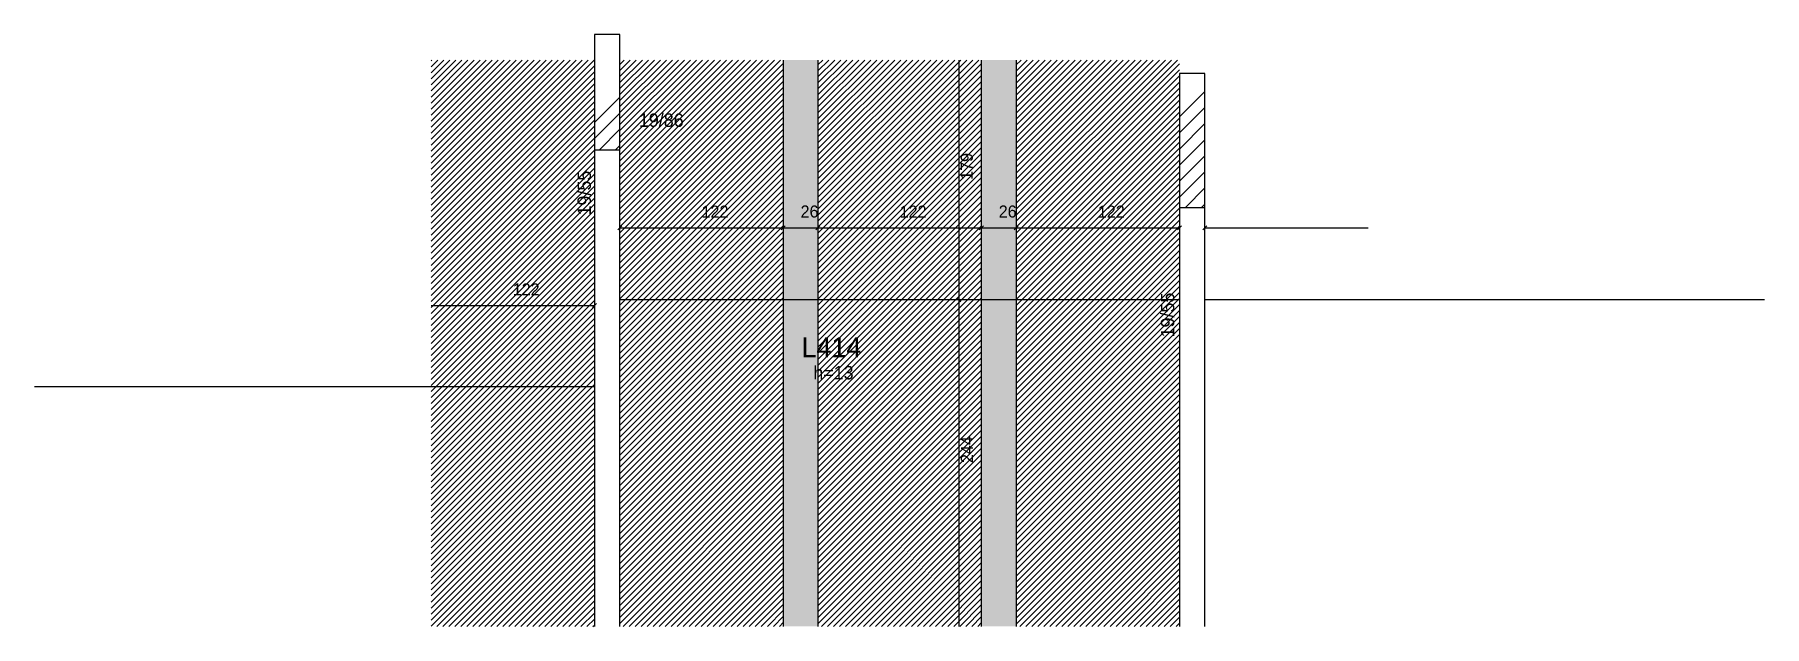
# Model space of a CAD drawing. Header units: metres. Extents: x 3741 to 5033, y 1590 to 2032.
import ezdxf

# ---------------------------------------------------------------- set-up
doc = ezdxf.new("R2010")
doc.units = ezdxf.units.M
for name, color, linetype in [('3', 7, 'Continuous'), ('4', 7, 'Continuous'), ('7', 7, 'Continuous'), ('9', 7, 'Continuous'), ('Hachura', 7, 'Continuous'), ('Painéis', 7, 'Continuous'), ('REAPROVEITAMENTO', 7, 'Continuous')]:
    doc.layers.add(name, color=color, linetype=linetype)

msp = doc.modelspace()

# ---------------------------------------------------------------- hatches: boundary and pattern name
at = {"layer": '9'}
h = msp.add_hatch(color=7, dxfattribs=at)
h.dxf.hatch_style = 1
h.paths.add_polyline_path([(4159.5, 1813.1), (4159.5, 1813.1), (4159.5, 2013.1), (4159.5, 2013.1), (4159.5, 1813.1)])
h = msp.add_hatch(color=7, dxfattribs=at)
h.dxf.hatch_style = 1
h.paths.add_polyline_path([(4178.5, 1813.1), (4178.5, 1813.1), (4178.5, 2013.1), (4178.5, 2013.1), (4178.5, 1813.1)])
at = {"layer": 'Hachura'}
h = msp.add_hatch(color=7, dxfattribs=at)
h.dxf.hatch_style = 1
h.paths.add_polyline_path([(4300.5, 1590.1), (4326.5, 1590.1), (4326.5, 2013.1), (4300.5, 2013.1), (4300.5, 1590.1)])
h = msp.add_hatch(color=7, dxfattribs=at)
h.dxf.hatch_style = 1
h.paths.add_polyline_path([(4448.5, 1590.1), (4474.5, 1590.1), (4474.5, 2013.1), (4448.5, 2013.1), (4448.5, 1590.1)])
at = {"layer": 'REAPROVEITAMENTO'}
h = msp.add_hatch(dxfattribs=at)
h.set_pattern_fill('ANSI31')
h.paths.add_polyline_path([(4159.5, 1590.1), (4037.5, 1590.1), (4037.5, 2013.1), (4159.5, 2013.1), (4159.5, 1590.1)])
h = msp.add_hatch(dxfattribs=at)
h.set_pattern_fill('ANSI31')
h.paths.add_polyline_path([(4300.5, 1590.1), (4178.5, 1590.1), (4178.5, 2013.1), (4300.5, 2013.1), (4300.5, 1590.1)])
h = msp.add_hatch(dxfattribs=at)
h.set_pattern_fill('ANSI31')
h.paths.add_polyline_path([(4448.5, 1590.1), (4326.5, 1590.1), (4326.5, 2013.1), (4448.5, 2013.1), (4448.5, 1590.1)])
h = msp.add_hatch(dxfattribs=at)
h.set_pattern_fill('ANSI31')
h.paths.add_polyline_path([(4596.5, 1590.1), (4474.5, 1590.1), (4474.5, 2013.1), (4596.5, 2013.1), (4596.5, 1590.1)])

# ---------------------------------------------------------------- linework, layer by layer
at = {"layer": '3', "color": 3, "lineweight": 25}
for p, q in [((4596.5, 1970.7), (4615.5, 1989.7)), ((4159.5, 1966.4), (4178.5, 1985.4)), ((4596.5, 1958.7), (4615.5, 1977.7)), ((4159.5, 1954.4), (4178.5, 1973.4)), ((4596.5, 1946.6), (4615.5, 1965.6)), ((4163.2, 1946.1), (4178.5, 1961.4)), ((4596.5, 1934.6), (4615.5, 1953.6)), ((4175.2, 1946.1), (4178.5, 1949.4)), ((4596.5, 1922.6), (4615.5, 1941.6)), ((4596.5, 1910.6), (4615.5, 1929.6)), ((4601, 1903.1), (4615.5, 1917.6)), ((4613, 1903.1), (4615.5, 1905.5))]:
    msp.add_line(p, q, dxfattribs=at)
for points in [[(4159.5, 1946.1), (4159.5, 1590.1)], [(4178.5, 1590.1), (4178.5, 1946.1)], [(4596.5, 1903.1), (4596.5, 1590.1)], [(4615.5, 1590.1), (4615.5, 1903.1)]]:
    msp.add_lwpolyline(points, dxfattribs=at)
at = {"layer": '7', "color": 7, "lineweight": 25}
for points in [[(4159.5, 1946.1), (4178.5, 1946.1), (4178.5, 2032.1), (4159.5, 2032.1), (4159.5, 1946.1)], [(4596.5, 1903.1), (4615.5, 1903.1), (4615.5, 2003.1), (4596.5, 2003.1), (4596.5, 1903.1)]]:
    msp.add_lwpolyline(points, dxfattribs=at)
at = {"layer": 'Painéis', "color": 200, "lineweight": 25}
for p, q in [((4300.5, 2013.1), (4300.5, 1590.1)), ((4326.5, 2013.1), (4326.5, 1590.1)), ((4448.5, 2013.1), (4448.5, 1590.1)), ((4474.5, 2013.1), (4474.5, 1590.1)), ((4596.4, 1834.1), (4178.4, 1834.1)), ((5033.4, 1834.1), (4615.4, 1834.1)), ((4159.4, 1769.1), (3741.4, 1769.1))]:
    msp.add_line(p, q, dxfattribs=at)
at = {"layer": 'Painéis', "color": 4, "lineweight": 25}
for p, q in [((4431.7, 2013.1), (4431.7, 1834.1)), ((4178.5, 1887.9), (4300.5, 1887.9)), ((4300.5, 1887.9), (4326.5, 1887.9)), ((4326.5, 1887.9), (4448.5, 1887.9)), ((4448.5, 1887.9), (4474.5, 1887.9)), ((4474.5, 1887.9), (4596.5, 1887.9)), ((4615.5, 1887.9), (4737.5, 1887.9)), ((4037.5, 1829.8), (4159.5, 1829.8)), ((4431.7, 1834.1), (4431.7, 1590.1))]:
    msp.add_line(p, q, dxfattribs=at)
at = {"layer": 'Painéis', "color": 0, "lineweight": 25}
for p, q in [((4180, 1889.4), (4177, 1886.4)), ((4299, 1886.4), (4302, 1889.4)), ((4302, 1889.4), (4299, 1886.4)), ((4325, 1886.4), (4328, 1889.4)), ((4328, 1889.4), (4325, 1886.4)), ((4447, 1886.4), (4450, 1889.4)), ((4450, 1889.4), (4447, 1886.4)), ((4473, 1886.4), (4476, 1889.4)), ((4476, 1889.4), (4473, 1886.4)), ((4595, 1886.4), (4598, 1889.4)), ((4617, 1889.4), (4614, 1886.4)), ((4430.2, 1835.6), (4433.2, 1832.6)), ((4433.2, 1832.6), (4430.2, 1835.6)), ((4158, 1828.3), (4161, 1831.3))]:
    msp.add_line(p, q, dxfattribs=at)

# ---------------------------------------------------------------- texts
at = {"layer": '3', "color": 3, "lineweight": 25}
for s, p in [('19/86', (4192.7, 1963.2)), ('h=13', (4323, 1774.6))]:
    msp.add_text(s, height=10, dxfattribs=at).set_placement(p)
for p in [(4156.9, 1897), (4592.6, 1805.9)]:
    msp.add_text('19/55', height=10, rotation=90, dxfattribs=at).set_placement(p)
at = {"layer": '4', "color": 4, "lineweight": 25}
msp.add_text('L414', height=15, dxfattribs=at).set_placement((4314.2, 1791.1))
at = {"layer": 'Painéis', "color": 240, "lineweight": 25}
for s, p in [('179', (4442.1, 1923.6)), ('244', (4442.2, 1712.1))]:
    msp.add_text(s, height=9, rotation=90, dxfattribs=at).set_placement(p)
for s, p in [('122', (4239.5, 1895.4)), ('26', (4313.5, 1895.5)), ('122', (4387.5, 1895.4)), ('26', (4461.5, 1895.5)), ('122', (4535.5, 1895.4)), ('122', (4098.5, 1837.3))]:
    msp.add_text(s, height=9, dxfattribs=at).set_placement(p)

doc.saveas('drawing.dxf')
